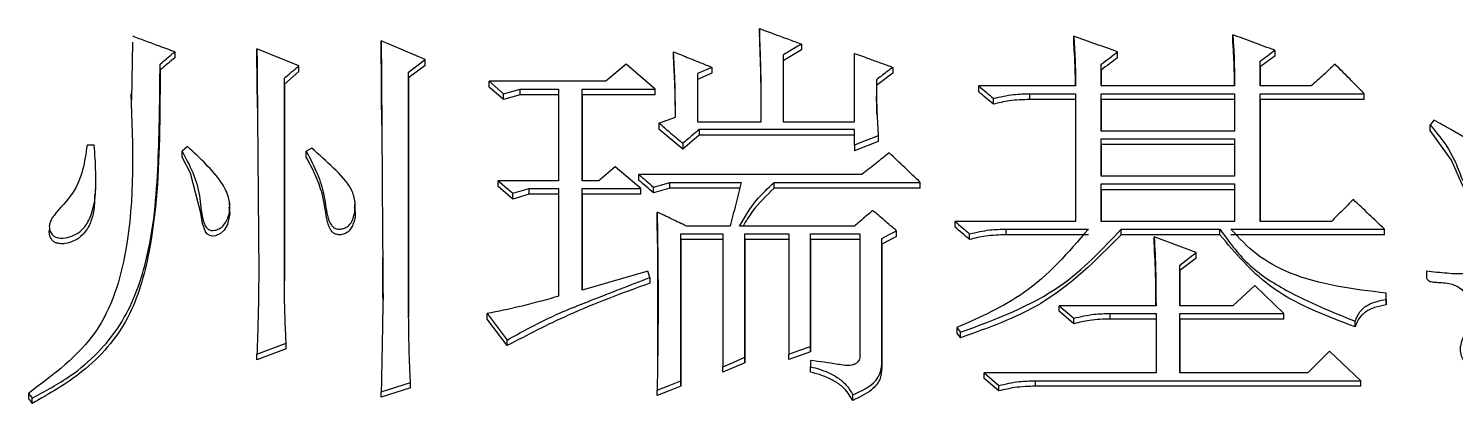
# Model space of a CAD drawing. Header units: millimetres. Extents: x 2687 to 4367, y 1046 to 2234.
# Drawn here: x 3058.03 to 3066.47, y 1996.47 to 1998.69 of the extents above; entities that cross this region are included whole.
import ezdxf

# ---------------------------------------------------------------- set-up
doc = ezdxf.new("R2010")
doc.units = ezdxf.units.MM

msp = doc.modelspace()

# ---------------------------------------------------------------- linework, layer by layer
at = {"color": 7, "linetype": 'Continuous', "lineweight": 25}
for p, q in [((3062.3533, 1998.6866), (3062.3533, 1998.6517)), ((3064.2139, 1998.6059), (3064.2139, 1998.6407)), ((3065.155, 1998.615), (3065.155, 1998.6499)), ((3058.6387, 1998.2651), (3058.6429, 1998.6058)), ((3058.8917, 1998.5489), (3058.8917, 1998.5142)), ((3059.6273, 1998.4663), (3059.3785, 1998.5673)), ((3059.3785, 1998.5325), (3059.3785, 1998.5673)), ((3060.3737, 1998.503), (3060.1141, 1998.6132)), ((3060.1141, 1998.5783), (3060.1141, 1998.6132)), ((3061.8449, 1998.5142), (3061.8449, 1998.5489)), ((3062.6021, 1998.56), (3062.4939, 1998.4958)), ((3062.6021, 1998.5948), (3062.6021, 1998.56)), ((3062.9158, 1998.1354), (3062.9158, 1998.5398)), ((3064.4735, 1998.5142), (3064.4735, 1998.549)), ((3065.4038, 1998.5581), (3065.4038, 1998.5234)), ((3058.8051, 1998.4407), (3058.8051, 1998.4754)), ((3059.3813, 1998.2173), (3059.3785, 1998.5325)), ((3059.6273, 1998.4316), (3059.6273, 1998.4663)), ((3060.2764, 1998.4295), (3060.3737, 1998.503)), ((3060.3737, 1998.4683), (3060.2764, 1998.3949)), ((3060.3737, 1998.4683), (3060.3737, 1998.503)), ((3061.5636, 1998.4755), (3061.4446, 1998.3744)), ((3061.7367, 1998.3285), (3061.5636, 1998.4755)), ((3062.072, 1998.4571), (3061.9855, 1998.4204)), ((3062.072, 1998.4571), (3062.072, 1998.4225)), ((3062.4939, 1998.5306), (3062.4939, 1998.1354)), ((3062.4939, 1998.5306), (3062.4939, 1998.4958)), ((3062.4939, 1998.4958), (3062.4939, 1998.1354)), ((3063.143, 1998.4571), (3063.143, 1998.4225)), ((3064.3761, 1998.3469), (3064.3761, 1998.4755)), ((3064.3761, 1998.4408), (3064.3761, 1998.4755)), ((3065.3172, 1998.3469), (3065.3172, 1998.4939)), ((3065.3172, 1998.4592), (3065.3172, 1998.4939)), ((3065.3172, 1998.4592), (3065.3172, 1998.3469)), ((3059.6273, 1998.4316), (3059.5408, 1998.3582)), ((3059.5408, 1997.1947), (3059.5408, 1998.3928)), ((3059.5408, 1998.3582), (3059.5408, 1998.3928)), ((3060.2764, 1996.982), (3060.2764, 1998.4295)), ((3060.2764, 1998.3949), (3060.2764, 1998.4295)), ((3060.2764, 1998.3949), (3060.2764, 1996.9819)), ((3060.7523, 1998.3744), (3060.8389, 1998.3009)), ((3061.4446, 1998.3744), (3060.7523, 1998.3744)), ((3060.7523, 1998.3399), (3060.7523, 1998.3744)), ((3062.072, 1998.4225), (3061.9855, 1998.3858)), ((3061.9855, 1998.4204), (3061.9855, 1998.1354)), ((3061.9855, 1998.4204), (3061.9855, 1998.3858)), ((3061.9855, 1998.3858), (3061.9855, 1998.1354)), ((3063.143, 1998.4225), (3063.0456, 1998.3491)), ((3064.3761, 1998.4408), (3064.3761, 1998.3469)), ((3059.5408, 1998.3582), (3059.5408, 1997.1946)), ((3060.8389, 1998.2665), (3060.7523, 1998.3399)), ((3060.8389, 1998.3009), (3060.9362, 1998.3285)), ((3060.8389, 1998.2665), (3060.8389, 1998.3009)), ((3060.9362, 1998.294), (3060.8389, 1998.2665)), ((3060.9362, 1998.3285), (3061.1634, 1998.3285)), ((3060.9362, 1998.294), (3060.9362, 1998.3285)), ((3061.1634, 1998.294), (3060.9362, 1998.294)), ((3061.1634, 1998.3285), (3061.1634, 1997.7854)), ((3061.304, 1998.3285), (3061.7367, 1998.3285)), ((3061.304, 1997.7854), (3061.304, 1998.3285)), ((3061.304, 1998.294), (3061.304, 1998.3285)), ((3061.304, 1998.294), (3061.304, 1997.7854)), ((3061.7367, 1998.294), (3061.304, 1998.294)), ((3064.2247, 1998.3469), (3063.6514, 1998.3469)), ((3063.6514, 1998.3124), (3063.6514, 1998.3469)), ((3063.9542, 1998.3009), (3064.2247, 1998.3009)), ((3063.9542, 1998.2665), (3063.9542, 1998.3009)), ((3064.2247, 1998.3009), (3064.2247, 1997.5457)), ((3065.1658, 1998.3469), (3064.3761, 1998.3469)), ((3064.3761, 1998.3009), (3065.1658, 1998.3009)), ((3064.3761, 1998.0802), (3064.3761, 1998.3009)), ((3064.3761, 1998.2665), (3064.3761, 1998.3009)), ((3065.1658, 1998.3009), (3065.1658, 1998.0802)), ((3065.6201, 1998.3469), (3065.3172, 1998.3469)), ((3065.3172, 1998.3009), (3065.9338, 1998.3009)), ((3065.3172, 1997.5457), (3065.3172, 1998.3009)), ((3065.3172, 1998.2665), (3065.3172, 1998.3009)), ((3065.9338, 1998.2665), (3065.9338, 1998.3009)), ((3063.7379, 1998.2389), (3063.7379, 1998.2733)), ((3064.2247, 1998.2665), (3063.9542, 1998.2665)), ((3064.3761, 1998.2665), (3064.3761, 1998.0802)), ((3065.1658, 1998.2665), (3064.3761, 1998.2665)), ((3065.3172, 1998.2665), (3065.3172, 1997.5457)), ((3065.9338, 1998.2665), (3065.3172, 1998.2665)), ((3061.7583, 1998.1262), (3061.8557, 1998.163)), ((3061.7583, 1998.1262), (3061.7583, 1998.092)), ((3061.9855, 1998.1354), (3062.3641, 1998.1354)), ((3062.4939, 1998.1354), (3062.9158, 1998.1354)), ((3066.3233, 1998.0829), (3066.3233, 1998.1171)), ((3061.899, 1997.9725), (3061.7583, 1998.092)), ((3061.9963, 1998.0552), (3061.899, 1997.9725)), ((3062.9158, 1998.0894), (3061.9963, 1998.0894)), ((3061.9963, 1998.0894), (3061.9963, 1998.0552)), ((3062.9158, 1998.0552), (3061.9963, 1998.0552)), ((3062.9158, 1997.9973), (3062.9158, 1998.0894)), ((3063.0564, 1998.0526), (3063.0564, 1998.0184)), ((3065.1658, 1998.0802), (3064.3761, 1998.0802)), ((3064.3761, 1998.0342), (3065.1658, 1998.0342)), ((3064.3761, 1997.8131), (3064.3761, 1998.0342)), ((3064.3761, 1998.0001), (3064.3761, 1998.0342)), ((3065.1658, 1998.0342), (3065.1658, 1997.8131)), ((3058.4158, 1997.9973), (3058.3725, 1997.9973)), ((3058.9675, 1997.9881), (3058.935, 1997.9605)), ((3059.7031, 1997.9789), (3059.6706, 1997.9605)), ((3059.6706, 1997.9265), (3059.6706, 1997.9605)), ((3061.899, 1998.0065), (3061.899, 1997.9725)), ((3063.0564, 1998.0184), (3062.9158, 1997.9633)), ((3062.9158, 1997.9973), (3062.9158, 1997.9633)), ((3064.3761, 1998.0001), (3064.3761, 1997.8131)), ((3065.1658, 1998.0001), (3064.3761, 1998.0001)), ((3061.4987, 1997.8684), (3061.4014, 1997.7854)), ((3061.6502, 1997.7394), (3061.4987, 1997.8684)), ((3060.8064, 1997.7854), (3060.893, 1997.7117)), ((3061.1634, 1997.7854), (3060.8064, 1997.7854)), ((3061.4014, 1997.7854), (3061.304, 1997.7854)), ((3062.9591, 1997.8223), (3061.6394, 1997.8223)), ((3061.6394, 1997.7885), (3061.6394, 1997.8223)), ((3065.1658, 1997.8131), (3064.3761, 1997.8131)), ((3058.4228, 1997.7046), (3058.4228, 1997.7387)), ((3060.893, 1997.678), (3060.8064, 1997.7517)), ((3060.893, 1997.7117), (3060.9903, 1997.7394)), ((3060.893, 1997.678), (3060.893, 1997.7117)), ((3060.9903, 1997.7057), (3060.893, 1997.678)), ((3060.9903, 1997.7394), (3061.1634, 1997.7394)), ((3060.9903, 1997.7057), (3060.9903, 1997.7394)), ((3061.1634, 1997.7057), (3060.9903, 1997.7057)), ((3061.1634, 1997.7394), (3061.1634, 1997.1023)), ((3061.304, 1997.7394), (3061.6502, 1997.7394)), ((3061.304, 1997.1393), (3061.304, 1997.7394)), ((3061.304, 1997.7057), (3061.304, 1997.7394)), ((3061.304, 1997.7057), (3061.304, 1997.1393)), ((3061.6502, 1997.7057), (3061.304, 1997.7057)), ((3061.7259, 1997.7149), (3061.7259, 1997.7486)), ((3061.8232, 1997.7425), (3061.7259, 1997.7149)), ((3061.8232, 1997.7762), (3062.2451, 1997.7762)), ((3062.2366, 1997.7425), (3061.8232, 1997.7425)), ((3062.4399, 1997.7762), (3063.3052, 1997.7762)), ((3062.4399, 1997.7425), (3062.4399, 1997.7762)), ((3063.3052, 1997.7425), (3062.4399, 1997.7425)), ((3063.3052, 1997.7425), (3063.3052, 1997.7762)), ((3064.3761, 1997.767), (3065.1658, 1997.767)), ((3064.3761, 1997.5457), (3064.3761, 1997.767)), ((3064.3761, 1997.7333), (3064.3761, 1997.767)), ((3064.3761, 1997.7333), (3064.3761, 1997.5457)), ((3065.1658, 1997.7333), (3064.3761, 1997.7333)), ((3065.1658, 1997.767), (3065.1658, 1997.5457)), ((3059.2155, 1997.6394), (3059.2155, 1997.6648)), ((3059.9587, 1997.6607), (3059.9587, 1997.6656)), ((3059.9587, 1997.6316), (3059.9587, 1997.6481)), ((3058.1937, 1997.6018), (3058.1937, 1997.6009)), ((3061.7475, 1997.5675), (3061.7475, 1997.601)), ((3061.7494, 1997.4151), (3061.7475, 1997.5675)), ((3064.2247, 1997.5457), (3063.5108, 1997.5457)), ((3063.5108, 1997.5123), (3063.5108, 1997.5457)), ((3065.1658, 1997.5457), (3064.3761, 1997.5457)), ((3065.7391, 1997.5457), (3065.3172, 1997.5457)), ((3061.8882, 1997.4719), (3062.137, 1997.4719)), ((3061.8882, 1996.6024), (3061.8882, 1997.4719)), ((3061.8882, 1997.4385), (3061.8882, 1997.4719)), ((3062.1802, 1997.518), (3061.9206, 1997.518)), ((3062.137, 1997.4719), (3062.137, 1996.6858)), ((3062.9158, 1997.518), (3062.2343, 1997.518)), ((3062.2668, 1997.4719), (3062.5264, 1997.4719)), ((3062.2668, 1996.7414), (3062.2668, 1997.4719)), ((3062.2668, 1997.4385), (3062.2668, 1997.4719)), ((3062.5264, 1997.4719), (3062.5264, 1996.7599)), ((3062.6562, 1997.4719), (3062.9483, 1997.4719)), ((3062.6562, 1996.8062), (3062.6562, 1997.4719)), ((3062.6562, 1997.4385), (3062.6562, 1997.4719)), ((3062.9483, 1997.4719), (3062.9483, 1996.7414)), ((3063.1646, 1997.4569), (3063.0781, 1997.4109)), ((3063.0781, 1996.7136), (3063.0781, 1997.4442)), ((3063.0781, 1997.4109), (3063.0781, 1997.4442)), ((3063.1646, 1997.4569), (3063.1646, 1997.4903)), ((3063.5973, 1997.4385), (3063.5973, 1997.4719)), ((3063.8136, 1997.4996), (3064.3004, 1997.4996)), ((3063.8136, 1997.4662), (3063.8136, 1997.4996)), ((3064.3004, 1997.4662), (3063.8136, 1997.4662)), ((3064.4951, 1997.4996), (3065.0793, 1997.4996)), ((3064.4951, 1997.4662), (3064.4951, 1997.4996)), ((3065.0793, 1997.4662), (3064.4951, 1997.4662)), ((3064.9386, 1997.3611), (3064.6898, 1997.4534)), ((3064.6898, 1997.4201), (3064.6898, 1997.4534)), ((3065.0793, 1997.4662), (3065.0793, 1997.4996)), ((3065.1442, 1997.4996), (3066.0528, 1997.4996)), ((3066.0528, 1997.4662), (3065.1442, 1997.4662)), ((3066.0528, 1997.4662), (3066.0528, 1997.4996)), ((3061.7499, 1997.4189), (3061.7499, 1996.6972)), ((3061.8882, 1997.4385), (3061.8882, 1996.5702)), ((3062.137, 1997.4385), (3061.8882, 1997.4385)), ((3062.2668, 1997.4385), (3062.2668, 1996.709)), ((3062.5264, 1997.4385), (3062.2668, 1997.4385)), ((3062.6562, 1997.4385), (3062.6562, 1996.7737)), ((3062.9483, 1997.4385), (3062.6562, 1997.4385)), ((3063.0781, 1997.4109), (3063.0781, 1996.6812)), ((3064.8413, 1997.2872), (3064.9386, 1997.3611)), ((3064.9386, 1997.3279), (3064.9386, 1997.3611)), ((3064.9386, 1997.3279), (3064.8413, 1997.2541)), ((3064.8413, 1997.0468), (3064.8413, 1997.2872)), ((3064.8413, 1997.2541), (3064.8413, 1997.2872)), ((3061.6934, 1997.2502), (3061.304, 1997.1393)), ((3061.7043, 1997.2133), (3061.6934, 1997.2502)), ((3061.7043, 1997.2133), (3061.7043, 1997.1802)), ((3064.8413, 1997.2541), (3064.8413, 1997.0468)), ((3065.2848, 1997.1671), (3065.155, 1997.0468)), ((3065.4579, 1997.0006), (3065.2848, 1997.1671)), ((3066.0636, 1997.0838), (3066.0636, 1997.1209)), ((3066.0636, 1997.088), (3066.0636, 1997.1209)), ((3064.1273, 1997.0468), (3064.2139, 1996.9728)), ((3064.7007, 1997.0468), (3064.1273, 1997.0468)), ((3064.1273, 1997.014), (3064.1273, 1997.0468)), ((3065.155, 1997.0468), (3064.8413, 1997.0468)), ((3066.0636, 1997.0838), (3066.0636, 1997.051)), ((3060.7415, 1997.0006), (3060.8601, 1996.8437)), ((3060.7415, 1996.9678), (3060.7415, 1997.0006)), ((3060.8601, 1996.8112), (3060.7415, 1996.9678)), ((3064.2139, 1996.9401), (3064.1273, 1997.014)), ((3064.2139, 1996.9401), (3064.2139, 1996.9728)), ((3064.4302, 1997.0006), (3064.7007, 1997.0006)), ((3064.4302, 1996.9678), (3064.4302, 1997.0006)), ((3064.7007, 1996.9678), (3064.4302, 1996.9678)), ((3064.7007, 1997.0006), (3064.7007, 1996.6487)), ((3064.8413, 1997.0006), (3065.4579, 1997.0006)), ((3064.8413, 1996.6487), (3064.8413, 1997.0006)), ((3064.8413, 1996.9678), (3064.8413, 1997.0006)), ((3065.4579, 1996.9679), (3064.8413, 1996.9678)), ((3064.8413, 1996.9678), (3064.8413, 1996.6487)), ((3065.4579, 1996.9679), (3065.4579, 1997.0006)), ((3065.8798, 1996.9217), (3065.8798, 1996.9543)), ((3063.5216, 1996.9173), (3063.5432, 1996.8896)), ((3063.5216, 1996.9173), (3063.5216, 1996.8847)), ((3063.5432, 1996.857), (3063.5432, 1996.8896)), ((3059.3786, 1996.7599), (3059.5516, 1996.8247)), ((3059.5516, 1996.7922), (3059.3786, 1996.7274)), ((3059.5516, 1996.7922), (3059.5516, 1996.8247)), ((3060.8601, 1996.8112), (3060.8601, 1996.8437)), ((3062.6562, 1996.7737), (3062.5264, 1996.7275)), ((3062.6562, 1996.7737), (3062.6562, 1996.8062)), ((3065.7283, 1996.7784), (3065.5985, 1996.6487)), ((3065.9122, 1996.6024), (3065.7283, 1996.7784)), ((3059.3786, 1996.7274), (3059.3786, 1996.7599)), ((3062.137, 1996.6535), (3062.137, 1996.6858)), ((3062.2668, 1996.709), (3062.2668, 1996.7414)), ((3062.5264, 1996.7275), (3062.5264, 1996.7599)), ((3062.6562, 1996.7228), (3062.6562, 1996.6858)), ((3062.6562, 1996.6535), (3062.6562, 1996.6858)), ((3063.0781, 1996.6812), (3063.0781, 1996.7136)), ((3061.8882, 1996.5702), (3061.8882, 1996.6024)), ((3063.6838, 1996.6487), (3063.7704, 1996.5746)), ((3064.7007, 1996.6487), (3063.6838, 1996.6487)), ((3063.6838, 1996.6164), (3063.6838, 1996.6487)), ((3063.7704, 1996.5424), (3063.6838, 1996.6164)), ((3063.9867, 1996.6024), (3065.9122, 1996.6024)), ((3063.9867, 1996.5702), (3063.9867, 1996.6024)), ((3065.5985, 1996.6487), (3064.8413, 1996.6487)), ((3065.9122, 1996.5702), (3065.9122, 1996.6024)), ((3058.0264, 1996.5282), (3058.0264, 1996.496)), ((3060.1141, 1996.5375), (3060.2872, 1996.5931)), ((3060.2872, 1996.5609), (3060.1141, 1996.5053)), ((3060.1141, 1996.5053), (3060.1141, 1996.5375)), ((3060.2872, 1996.5609), (3060.2872, 1996.5931)), ((3061.7475, 1996.5146), (3061.7475, 1996.5468)), ((3062.905, 1996.4868), (3062.905, 1996.519)), ((3063.7704, 1996.5424), (3063.7704, 1996.5746)), ((3065.9122, 1996.5702), (3063.9867, 1996.5702)), ((3058.0479, 1996.4684), (3058.0479, 1996.5005))]:
    msp.add_line(p, q, dxfattribs=at)
at = {"color": 7, "linetype": 'Continuous', "lineweight": 25, "flags": 128}
for points in [[(3061.7367, 1998.294), (3061.7367, 1998.3112), (3061.7367, 1998.3285)], [(3066.3449, 1998.1446), (3066.3394, 1998.1376), (3066.3314, 1998.1273), (3066.3233, 1998.1171)], [(3063.0564, 1998.0526), (3063.0103, 1998.0344), (3062.963, 1998.0159), (3062.9158, 1997.9973)], [(3066.665, 1997.85), (3066.6655, 1997.8078), (3066.6499, 1997.7651), (3066.6283, 1997.7361), (3066.6098, 1997.7227), (3066.5873, 1997.7162), (3066.5666, 1997.717), (3066.5448, 1997.7246), (3066.5276, 1997.7388), (3066.5109, 1997.7669), (3066.4506, 1997.9078), (3066.3233, 1998.0829), (3066.3233, 1998.0829)], [(3058.935, 1997.9265), (3058.935, 1997.9414), (3058.935, 1997.9509), (3058.935, 1997.9605)], [(3059.2128, 1997.6306), (3059.2184, 1997.5929), (3059.2032, 1997.5267), (3059.1849, 1997.494), (3059.1627, 1997.4731), (3059.1341, 1997.4607), (3059.1136, 1997.4587), (3059.0988, 1997.4616), (3059.0859, 1997.4694), (3059.0741, 1997.4841), (3059.0563, 1997.5338), (3059.0462, 1997.5938), (3058.985, 1997.8312), (3058.935, 1997.9265), (3058.935, 1997.9265)], [(3060.8064, 1997.7517), (3060.8064, 1997.7601), (3060.8064, 1997.7686), (3060.8064, 1997.777), (3060.8064, 1997.7854)], [(3061.6502, 1997.7057), (3061.6502, 1997.7142), (3061.6502, 1997.7268), (3061.6502, 1997.7394)], [(3061.7259, 1997.7486), (3061.7746, 1997.7624), (3061.8232, 1997.7762)], [(3061.8232, 1997.7425), (3061.8232, 1997.7509), (3061.8232, 1997.7594), (3061.8232, 1997.7762)], [(3063.0781, 1997.4442), (3063.1213, 1997.4673), (3063.1646, 1997.4903)], [(3063.5216, 1996.8847), (3063.5324, 1996.8708), (3063.5432, 1996.857)], [(3062.5264, 1996.7599), (3062.5913, 1996.783), (3062.6562, 1996.8062)], [(3062.137, 1996.6858), (3062.2019, 1996.7136), (3062.2668, 1996.7414)], [(3062.2668, 1996.709), (3062.2019, 1996.6812), (3062.137, 1996.6535)], [(3061.7475, 1996.5468), (3061.8179, 1996.5746), (3061.8882, 1996.6024)], [(3058.0264, 1996.5282), (3058.0372, 1996.5143), (3058.0479, 1996.5005)], [(3061.8882, 1996.5702), (3061.8179, 1996.5424), (3061.7475, 1996.5146)], [(3058.0264, 1996.496), (3058.0318, 1996.4891), (3058.0372, 1996.4821), (3058.0479, 1996.4684)]]:
    msp.add_lwpolyline(points, dxfattribs=at)
at = {"color": 7, "linetype": 'Continuous', "lineweight": 25}
for points, knots in [([(3058.8917, 1998.5489), (3058.8604, 1998.5605), (3058.8033, 1998.5816), (3058.7204, 1998.6122), (3058.6687, 1998.6312), (3058.6429, 1998.6407)], [0, 0, 0, 0, 0.377734, 0.688867, 1, 1, 1, 1]), ([(3062.3641, 1998.1354), (3062.3641, 1998.1386), (3062.3641, 1998.1452), (3062.3641, 1998.155), (3062.3641, 1998.1648), (3062.3641, 1998.1746), (3062.3641, 1998.1844), (3062.3641, 1998.1942), (3062.3641, 1998.2024), (3062.364, 1998.2106), (3062.364, 1998.2188), (3062.364, 1998.2286), (3062.364, 1998.2368), (3062.364, 1998.2449), (3062.3639, 1998.2531), (3062.3639, 1998.2629), (3062.3638, 1998.2711), (3062.3638, 1998.2793), (3062.3638, 1998.2874), (3062.3637, 1998.2972), (3062.3636, 1998.3054), (3062.3636, 1998.3136), (3062.3635, 1998.3218), (3062.3634, 1998.3316), (3062.3633, 1998.3397), (3062.3632, 1998.3479), (3062.3631, 1998.3561), (3062.363, 1998.3659), (3062.3629, 1998.3741), (3062.3628, 1998.3822), (3062.3626, 1998.3904), (3062.3625, 1998.4002), (3062.3623, 1998.41), (3062.3621, 1998.4182), (3062.362, 1998.4263), (3062.3618, 1998.4345), (3062.3616, 1998.4427), (3062.3614, 1998.4508), (3062.3612, 1998.459), (3062.3609, 1998.4688), (3062.3607, 1998.4786), (3062.3604, 1998.4867), (3062.3602, 1998.4949), (3062.36, 1998.5031), (3062.3597, 1998.5128), (3062.3594, 1998.521), (3062.3591, 1998.5292), (3062.3589, 1998.5373), (3062.3585, 1998.5471), (3062.3583, 1998.5553), (3062.358, 1998.5634), (3062.3577, 1998.5716), (3062.3573, 1998.5814), (3062.357, 1998.5895), (3062.3567, 1998.5977), (3062.3564, 1998.6058), (3062.356, 1998.6156), (3062.3557, 1998.6238), (3062.3554, 1998.6319), (3062.3551, 1998.6401), (3062.3547, 1998.6499), (3062.3544, 1998.658), (3062.3541, 1998.6662), (3062.3537, 1998.6752), (3062.3534, 1998.6825), (3062.3533, 1998.6866)], [0, 0, 0, 0, 0.017776, 0.035552, 0.053328, 0.071104, 0.08888, 0.106656, 0.124432, 0.13332, 0.151096, 0.168872, 0.186648, 0.195536, 0.213312, 0.231088, 0.248863, 0.257751, 0.275527, 0.293303, 0.311079, 0.319967, 0.337743, 0.355519, 0.373295, 0.382183, 0.399959, 0.417735, 0.435511, 0.444399, 0.462175, 0.479951, 0.497727, 0.515503, 0.524391, 0.542167, 0.559943, 0.568831, 0.586607, 0.604383, 0.622159, 0.639935, 0.648823, 0.666599, 0.684375, 0.702151, 0.711039, 0.728814, 0.74659, 0.764366, 0.773254, 0.79103, 0.808806, 0.826582, 0.83547, 0.853246, 0.871022, 0.888798, 0.897686, 0.915462, 0.933238, 0.951014, 0.959902, 0.977678, 1, 1, 1, 1]), ([(3062.3533, 1998.6866), (3062.3846, 1998.6751), (3062.4417, 1998.654), (3062.5247, 1998.6234), (3062.5763, 1998.6044), (3062.6021, 1998.5948)], [0, 0, 0, 0, 0.377751, 0.688875, 1, 1, 1, 1]), ([(3062.364, 1998.1354), (3062.364, 1998.1763), (3062.3639, 1998.2696), (3062.3616, 1998.4417), (3062.3564, 1998.5728), (3062.3533, 1998.6517)], [0, 0, 0, 0, 0.237453, 0.541098, 1, 1, 1, 1]), ([(3064.2139, 1998.6407), (3064.2159, 1998.6092), (3064.2201, 1998.5445), (3064.2235, 1998.4465), (3064.2243, 1998.3801), (3064.2247, 1998.3469)], [0, 0, 0, 0, 0.32278, 0.661317, 1, 1, 1, 1]), ([(3064.4735, 1998.549), (3064.4302, 1998.5643), (3064.3437, 1998.5949), (3064.2571, 1998.6254), (3064.2139, 1998.6407)], [0, 0, 0, 0, 0.499999, 1, 1, 1, 1]), ([(3065.155, 1998.6499), (3065.1573, 1998.6176), (3065.162, 1998.551), (3065.1648, 1998.4499), (3065.1655, 1998.3812), (3065.1658, 1998.3469)], [0, 0, 0, 0, 0.3207986, 0.6603196, 1, 1, 1, 1]), ([(3065.4038, 1998.5581), (3065.3623, 1998.5734), (3065.2794, 1998.604), (3065.1964, 1998.6346), (3065.155, 1998.6499)], [0, 0, 0, 0, 0.499999, 1, 1, 1, 1]), ([(3058.8052, 1998.4754), (3058.8177, 1998.486), (3058.8383, 1998.5036), (3058.8672, 1998.5281), (3058.8836, 1998.542), (3058.8917, 1998.5489)], [0, 0, 0, 0, 0.4325048, 0.7162517, 1, 1, 1, 1]), ([(3059.3785, 1998.5673), (3059.3787, 1998.5437), (3059.3791, 1998.4965), (3059.3797, 1998.4256), (3059.3803, 1998.3547), (3059.3811, 1998.2602), (3059.382, 1998.1419), (3059.3831, 1997.9999), (3059.3843, 1997.8578), (3059.3855, 1997.7156), (3059.3865, 1997.5971), (3059.3875, 1997.4885), (3059.3882, 1997.4088), (3059.3889, 1997.334), (3059.3892, 1997.2966), (3059.3894, 1997.2779)], [0, 0, 0, 0, 0.055103, 0.110206, 0.165309, 0.220412, 0.330617, 0.440823, 0.551029, 0.661235, 0.771441, 0.826543, 0.913271, 0.956635, 1, 1, 1, 1]), ([(3060.1141, 1998.6132), (3060.1145, 1998.5639), (3060.1152, 1998.4654), (3060.1162, 1998.3175), (3060.1172, 1998.1694), (3060.1182, 1998.0213), (3060.1195, 1997.8236), (3060.1208, 1997.6257), (3060.1224, 1997.4276), (3060.1234, 1997.3037), (3060.124, 1997.2169), (3060.1245, 1997.1549), (3060.1248, 1997.1178), (3060.1249, 1997.0931)], [0, 0, 0, 0, 0.097575, 0.19515, 0.292725, 0.390299, 0.487874, 0.683024, 0.780599, 0.878174, 0.926961, 0.951355, 1, 1, 1, 1]), ([(3060.1175, 1998.1144), (3060.1171, 1998.1678), (3060.1163, 1998.2719), (3060.1152, 1998.4265), (3060.1145, 1998.5277), (3060.1141, 1998.5783)], [0, 0, 0, 0, 0.344582, 0.67229, 1, 1, 1, 1]), ([(3061.8557, 1998.163), (3061.8556, 1998.2), (3061.8554, 1998.2741), (3061.8525, 1998.4028), (3061.8477, 1998.4944), (3061.8449, 1998.5489)], [0, 0, 0, 0, 0.2875751, 0.5751666, 1, 1, 1, 1]), ([(3061.8449, 1998.5489), (3061.8758, 1998.5364), (3061.9291, 1998.5149), (3062.0048, 1998.4843), (3062.0496, 1998.4662), (3062.072, 1998.4571)], [0, 0, 0, 0, 0.408301, 0.70415, 1, 1, 1, 1]), ([(3062.6021, 1998.5948), (3062.588, 1998.5865), (3062.5629, 1998.5716), (3062.5269, 1998.5502), (3062.5049, 1998.5371), (3062.4939, 1998.5306)], [0, 0, 0, 0, 0.390452, 0.695225, 1, 1, 1, 1]), ([(3062.9158, 1998.5398), (3062.9472, 1998.5283), (3063.0007, 1998.5089), (3063.0765, 1998.4813), (3063.1208, 1998.4652), (3063.143, 1998.4571)], [0, 0, 0, 0, 0.4145168, 0.7072578, 1, 1, 1, 1]), ([(3064.2241, 1998.3469), (3064.2239, 1998.367), (3064.2232, 1998.4203), (3064.2203, 1998.5067), (3064.216, 1998.5728), (3064.2139, 1998.6059)], [0, 0, 0, 0, 0.233176, 0.61648, 1, 1, 1, 1]), ([(3064.3761, 1998.4755), (3064.3924, 1998.4877), (3064.4248, 1998.5122), (3064.4573, 1998.5367), (3064.4735, 1998.549)], [0, 0, 0, 0, 0.500001, 1, 1, 1, 1]), ([(3065.1654, 1998.3469), (3065.1652, 1998.3678), (3065.1646, 1998.423), (3065.1622, 1998.5125), (3065.1574, 1998.5809), (3065.155, 1998.615)], [0, 0, 0, 0, 0.234022, 0.616855, 1, 1, 1, 1]), ([(3065.3172, 1998.4939), (3065.3317, 1998.5046), (3065.3605, 1998.526), (3065.3893, 1998.5474), (3065.4038, 1998.5581)], [0, 0, 0, 0, 0.5000012, 1, 1, 1, 1]), ([(3058.0479, 1996.5006), (3058.1256, 1996.5418), (3058.3276, 1996.6492), (3058.5915, 1996.9174), (3058.7573, 1997.3636), (3058.8004, 1997.8906), (3058.8036, 1998.2796), (3058.8051, 1998.4754)], [0, 0, 0, 0, 0.112639, 0.292888, 0.474955, 0.735645, 1, 1, 1, 1]), ([(3058.8917, 1998.5142), (3058.8793, 1998.5036), (3058.8586, 1998.4861), (3058.8297, 1998.4616), (3058.8134, 1998.4477), (3058.8052, 1998.4408)], [0, 0, 0, 0, 0.432757, 0.716378, 1, 1, 1, 1]), ([(3059.5408, 1998.3928), (3059.5531, 1998.4033), (3059.5737, 1998.4208), (3059.6026, 1998.4453), (3059.6191, 1998.4593), (3059.6273, 1998.4663)], [0, 0, 0, 0, 0.428366, 0.714182, 1, 1, 1, 1]), ([(3061.8555, 1998.1629), (3061.8554, 1998.1885), (3061.8553, 1998.2512), (3061.8525, 1998.3684), (3061.8477, 1998.4598), (3061.8449, 1998.5142)], [0, 0, 0, 0, 0.218758, 0.534706, 1, 1, 1, 1]), ([(3063.143, 1998.4571), (3063.13, 1998.4473), (3063.1072, 1998.4302), (3063.0748, 1998.4057), (3063.0553, 1998.391), (3063.0456, 1998.3836)], [0, 0, 0, 0, 0.400149, 0.700074, 1, 1, 1, 1]), ([(3064.4735, 1998.5142), (3064.4573, 1998.502), (3064.4248, 1998.4775), (3064.3924, 1998.4531), (3064.3761, 1998.4408)], [0, 0, 0, 0, 0.499998, 1, 1, 1, 1]), ([(3065.4038, 1998.5234), (3065.3893, 1998.5127), (3065.3605, 1998.4913), (3065.3317, 1998.4699), (3065.3172, 1998.4592)], [0, 0, 0, 0, 0.499999, 1, 1, 1, 1]), ([(3065.7607, 1998.4755), (3065.7373, 1998.4541), (3065.6904, 1998.4112), (3065.6436, 1998.3683), (3065.6201, 1998.3469)], [0, 0, 0, 0, 0.5, 1, 1, 1, 1]), ([(3065.9338, 1998.3009), (3065.905, 1998.33), (3065.8473, 1998.3882), (3065.7896, 1998.4464), (3065.7607, 1998.4755)], [0, 0, 0, 0, 0.5, 1, 1, 1, 1]), ([(3058.8051, 1998.4408), (3058.8048, 1998.3209), (3058.8038, 1997.9608), (3058.7769, 1997.4654), (3058.6398, 1996.9623), (3058.3758, 1996.6543), (3058.1499, 1996.5263), (3058.0479, 1996.4685)], [0, 0, 0, 0, 0.162061, 0.486697, 0.667178, 0.849695, 1, 1, 1, 1]), ([(3063.0456, 1998.3836), (3063.0456, 1998.3423), (3063.0457, 1998.2983), (3063.0467, 1998.2518), (3063.0469, 1998.2415), (3063.0472, 1998.2311), (3063.0475, 1998.2208), (3063.0478, 1998.213), (3063.0482, 1998.2027), (3063.0486, 1998.1924), (3063.0492, 1998.1794), (3063.0497, 1998.1691), (3063.0502, 1998.1588), (3063.0507, 1998.1484), (3063.0513, 1998.1381), (3063.0519, 1998.1278), (3063.0525, 1998.1174), (3063.053, 1998.1084), (3063.0535, 1998.1006), (3063.0538, 1998.0955), (3063.0542, 1998.089), (3063.0546, 1998.0813), (3063.055, 1998.0748), (3063.0554, 1998.0696), (3063.0557, 1998.0648), (3063.056, 1998.0592), (3063.0563, 1998.0548), (3063.0564, 1998.0526)], [0, 0, 0, 0, 0.3746898, 0.3981076, 0.4215253, 0.4683608, 0.4917786, 0.5151963, 0.538614, 0.5854496, 0.6088673, 0.6557028, 0.6791205, 0.7025382, 0.7493737, 0.7727914, 0.7962091, 0.8430445, 0.8547534, 0.8664622, 0.88988, 0.9132977, 0.9367154, 0.9484242, 0.9601331, 0.9800665, 1, 1, 1, 1]), ([(3058.6315, 1998.2995), (3058.6441, 1997.9902), (3058.6636, 1997.5138), (3058.4667, 1996.8564), (3058.1748, 1996.6388), (3058.0264, 1996.5282)], [0, 0, 0, 0, 0.476561, 0.733993, 1, 1, 1, 1]), ([(3063.0493, 1998.1776), (3063.0482, 1998.2076), (3063.0469, 1998.2421), (3063.0464, 1998.2802), (3063.0463, 1998.2851)], [0, 0, 0, 0, 0.872829, 1, 1, 1, 1]), ([(3063.6514, 1998.3469), (3063.6658, 1998.3346), (3063.6946, 1998.3101), (3063.7235, 1998.2856), (3063.7379, 1998.2733)], [0, 0, 0, 0, 0.5, 1, 1, 1, 1]), ([(3063.7379, 1998.2389), (3063.7235, 1998.2512), (3063.6946, 1998.2757), (3063.6658, 1998.3001), (3063.6514, 1998.3124)], [0, 0, 0, 0, 0.4999977, 1, 1, 1, 1]), ([(3063.7379, 1998.2733), (3063.7777, 1998.2825), (3063.8488, 1998.2988), (3063.922, 1998.3003), (3063.9542, 1998.3009)], [0, 0, 0, 0, 0.558835, 1, 1, 1, 1]), ([(3063.9542, 1998.2665), (3063.9132, 1998.2654), (3063.8399, 1998.2634), (3063.769, 1998.2464), (3063.7379, 1998.2389)], [0, 0, 0, 0, 0.5610854, 1, 1, 1, 1]), ([(3061.899, 1998.0065), (3061.8865, 1998.0171), (3061.8615, 1998.0384), (3061.8147, 1998.0783), (3061.7803, 1998.1075), (3061.7583, 1998.1262)], [0, 0, 0, 0, 0.266243, 0.532487, 1, 1, 1, 1]), ([(3066.3233, 1998.1171), (3066.3746, 1998.0545), (3066.4513, 1997.9608), (3066.4952, 1997.8379), (3066.518, 1997.7834), (3066.5361, 1997.7624), (3066.5564, 1997.7521), (3066.5791, 1997.7484), (3066.6016, 1997.7515), (3066.6243, 1997.7643), (3066.6476, 1997.791), (3066.667, 1997.8321), (3066.6687, 1997.8816), (3066.6541, 1997.9283), (3066.5866, 1998.0075), (3066.4757, 1998.0741), (3066.3785, 1998.1266), (3066.3449, 1998.1447)], [0, 0, 0, 0, 0.226353, 0.339206, 0.374163, 0.395072, 0.416138, 0.435558, 0.45699, 0.476776, 0.506219, 0.555776, 0.604139, 0.64694, 0.693735, 0.894302, 1, 1, 1, 1]), ([(3061.9963, 1998.0894), (3061.9838, 1998.0787), (3061.9614, 1998.0596), (3061.9289, 1998.032), (3061.909, 1998.015), (3061.899, 1998.0065)], [0, 0, 0, 0, 0.384576, 0.692287, 1, 1, 1, 1]), ([(3066.9398, 1998.0526), (3066.909, 1997.9662), (3066.8258, 1997.7331), (3066.7398, 1997.4712), (3066.6404, 1997.2934), (3066.5918, 1997.2532), (3066.5206, 1997.2314), (3066.4219, 1997.2377), (3066.3423, 1997.2459), (3066.3016, 1997.2501)], [0, 0, 0, 0, 0.239125, 0.645779, 0.717633, 0.759609, 0.801685, 0.898672, 1, 1, 1, 1]), ([(3066.3016, 1997.2133), (3066.3022, 1997.2106), (3066.3035, 1997.2053), (3066.3094, 1997.198), (3066.3223, 1997.1903), (3066.3437, 1997.1863), (3066.3895, 1997.1834), (3066.4448, 1997.181), (3066.5006, 1997.1535), (3066.5345, 1997.1181), (3066.5578, 1997.067), (3066.5657, 1996.9966), (3066.5451, 1996.9171), (3066.5118, 1996.8504), (3066.4982, 1996.7937), (3066.5054, 1996.7455), (3066.5335, 1996.7), (3066.5703, 1996.665), (3066.6105, 1996.646), (3066.6423, 1996.6428), (3066.6709, 1996.6507), (3066.6941, 1996.6666), (3066.7122, 1996.6894), (3066.7245, 1996.7199), (3066.7272, 1996.8025), (3066.6738, 1996.99), (3066.8107, 1997.4274), (3066.9128, 1997.7921), (3066.9831, 1998.0434)], [0, 0, 0, 0, 0.003564, 0.007141, 0.011667, 0.022281, 0.03379, 0.068951, 0.089643, 0.110396, 0.130498, 0.162022, 0.201668, 0.236438, 0.25911, 0.277, 0.29888, 0.327265, 0.340596, 0.354041, 0.36589, 0.376926, 0.38899, 0.402933, 0.419058, 0.496673, 0.653151, 1, 1, 1, 1]), ([(3058.3725, 1997.9973), (3058.3658, 1997.9481), (3058.3524, 1997.8495), (3058.2931, 1997.7009), (3058.2022, 1997.6179), (3058.1572, 1997.5528), (3058.1478, 1997.5219), (3058.1509, 1997.4931), (3058.1625, 1997.4702), (3058.1793, 1997.4556), (3058.2014, 1997.4472), (3058.2369, 1997.4453), (3058.2836, 1997.4554), (3058.3318, 1997.4829), (3058.3757, 1997.5311), (3058.4254, 1997.6483), (3058.4278, 1997.8116), (3058.4192, 1997.9437), (3058.4158, 1997.9973)], [0, 0, 0, 0, 0.115518, 0.231634, 0.360314, 0.38877, 0.411137, 0.433609, 0.45467, 0.468652, 0.482629, 0.505933, 0.545458, 0.585905, 0.62732, 0.690876, 0.874624, 1, 1, 1, 1]), ([(3058.935, 1997.9605), (3058.9576, 1997.9189), (3059.0031, 1997.8354), (3059.0442, 1997.6989), (3059.047, 1997.5941), (3059.0667, 1997.5304), (3059.0783, 1997.5084), (3059.0941, 1997.496), (3059.11, 1997.4914), (3059.131, 1997.4922), (3059.1552, 1997.5005), (3059.1807, 1997.5192), (3059.2057, 1997.5584), (3059.2226, 1997.6168), (3059.2125, 1997.6977), (3059.1636, 1997.7902), (3059.0755, 1997.8874), (3059.0049, 1997.9545), (3058.9675, 1997.988), (3058.9675, 1997.9881)], [0, 0, 0, 0, 0.122963, 0.247031, 0.370505, 0.395962, 0.421667, 0.433716, 0.445798, 0.461982, 0.485013, 0.50855, 0.540716, 0.603687, 0.664288, 0.751122, 0.871606, 0.999878, 1, 1, 1, 1]), ([(3059.6706, 1997.9605), (3059.6939, 1997.9156), (3059.7366, 1997.8333), (3059.7787, 1997.7048), (3059.7886, 1997.6017), (3059.8084, 1997.5337), (3059.8317, 1997.5089), (3059.8497, 1997.5008), (3059.8726, 1997.499), (3059.898, 1997.5043), (3059.921, 1997.518), (3059.9412, 1997.5439), (3059.9577, 1997.5906), (3059.965, 1997.6583), (3059.9323, 1997.762), (3059.8313, 1997.8644), (3059.7464, 1997.9402), (3059.7031, 1997.9789)], [0, 0, 0, 0, 0.1332879, 0.244453, 0.3554057, 0.4113373, 0.4265667, 0.441924, 0.4602398, 0.4832328, 0.5062844, 0.5267635, 0.567645, 0.6361532, 0.7048683, 0.8490662, 1, 1, 1, 1]), ([(3063.1213, 1997.9513), (3063.0943, 1997.9298), (3063.0402, 1997.8868), (3062.9861, 1997.8438), (3062.9591, 1997.8223)], [0, 0, 0, 0, 0.4999994, 1, 1, 1, 1]), ([(3063.3052, 1997.7762), (3063.2746, 1997.8054), (3063.2133, 1997.8638), (3063.152, 1997.9221), (3063.1213, 1997.9513)], [0, 0, 0, 0, 0.5, 1, 1, 1, 1]), ([(3059.9545, 1997.6313), (3059.9572, 1997.6175), (3059.9646, 1997.5799), (3059.9509, 1997.5324), (3059.931, 1997.4954), (3059.9116, 1997.4777), (3059.8879, 1997.468), (3059.8642, 1997.4655), (3059.8428, 1997.4695), (3059.8253, 1997.4805), (3059.8044, 1997.5106), (3059.7848, 1997.5897), (3059.7725, 1997.7004), (3059.7255, 1997.822), (3059.689, 1997.8915), (3059.6706, 1997.9265)], [0, 0, 0, 0, 0.057615, 0.157871, 0.196115, 0.228698, 0.261313, 0.295448, 0.320179, 0.345123, 0.375318, 0.466815, 0.677503, 0.837718, 1, 1, 1, 1]), ([(3061.6394, 1997.8223), (3061.6538, 1997.81), (3061.6826, 1997.7855), (3061.7115, 1997.7609), (3061.7259, 1997.7486)], [0, 0, 0, 0, 0.499999, 1, 1, 1, 1]), ([(3061.7259, 1997.7149), (3061.7115, 1997.7271), (3061.6826, 1997.7517), (3061.6538, 1997.7762), (3061.6394, 1997.7885)], [0, 0, 0, 0, 0.499998, 1, 1, 1, 1]), ([(3058.4172, 1997.7051), (3058.4169, 1997.6705), (3058.4163, 1997.6107), (3058.392, 1997.5281), (3058.3533, 1997.4681), (3058.3006, 1997.4288), (3058.2516, 1997.414), (3058.2128, 1997.4124), (3058.1878, 1997.418), (3058.1705, 1997.4288), (3058.1573, 1997.4453), (3058.1499, 1997.467), (3058.1479, 1997.4864), (3058.1515, 1997.4964), (3058.1522, 1997.4984)], [0, 0, 0, 0, 0.202662, 0.349797, 0.498391, 0.606497, 0.714846, 0.776821, 0.819663, 0.85472, 0.889689, 0.938332, 0.987596, 1, 1, 1, 1]), ([(3062.2451, 1997.7762), (3062.2343, 1997.7332), (3062.2127, 1997.6472), (3062.191, 1997.5611), (3062.1802, 1997.518)], [0, 0, 0, 0, 0.5, 1, 1, 1, 1]), ([(3062.2343, 1997.518), (3062.2658, 1997.5707), (3062.3224, 1997.6655), (3062.4038, 1997.7422), (3062.4399, 1997.7762)], [0, 0, 0, 0, 0.5562609, 1, 1, 1, 1]), ([(3062.4399, 1997.7425), (3062.3947, 1997.6987), (3062.324, 1997.6304), (3062.274, 1997.5477), (3062.256, 1997.518)], [0, 0, 0, 0, 0.640616, 1, 1, 1, 1]), ([(3063.024, 1997.6103), (3063.0059, 1997.5949), (3062.9699, 1997.5642), (3062.9338, 1997.5334), (3062.9158, 1997.518)], [0, 0, 0, 0, 0.500002, 1, 1, 1, 1]), ([(3063.1646, 1997.4903), (3063.1412, 1997.5103), (3063.0943, 1997.5503), (3063.0474, 1997.5903), (3063.024, 1997.6103)], [0, 0, 0, 0, 0.499999, 1, 1, 1, 1]), ([(3066.0528, 1997.4996), (3066.0222, 1997.5288), (3065.9609, 1997.5872), (3065.8996, 1997.6457), (3065.8689, 1997.6749)], [0, 0, 0, 0, 0.5, 1, 1, 1, 1]), ([(3061.7475, 1997.601), (3061.7486, 1997.5353), (3061.752, 1997.3271), (3061.7545, 1996.9758), (3061.7499, 1996.6898), (3061.7475, 1996.5468)], [0, 0, 0, 0, 0.18758, 0.593728, 1, 1, 1, 1]), ([(3061.9206, 1997.518), (3061.8918, 1997.5318), (3061.8341, 1997.5595), (3061.7764, 1997.5872), (3061.7475, 1997.601)], [0, 0, 0, 0, 0.5, 1, 1, 1, 1]), ([(3063.5108, 1997.5457), (3063.5252, 1997.5334), (3063.554, 1997.5088), (3063.5829, 1997.4842), (3063.5973, 1997.4719)], [0, 0, 0, 0, 0.5, 1, 1, 1, 1]), ([(3063.5973, 1997.4385), (3063.5829, 1997.4508), (3063.554, 1997.4754), (3063.5252, 1997.5), (3063.5108, 1997.5123)], [0, 0, 0, 0, 0.499998, 1, 1, 1, 1]), ([(3064.3004, 1997.4996), (3064.1818, 1997.3626), (3063.9666, 1997.114), (3063.6595, 1996.9783), (3063.5216, 1996.9173)], [0, 0, 0, 0, 0.551009, 1, 1, 1, 1]), ([(3063.5432, 1996.8896), (3063.7522, 1996.9665), (3064.1207, 1997.1022), (3064.382, 1997.3796), (3064.4951, 1997.4996)], [0, 0, 0, 0, 0.567388, 1, 1, 1, 1]), ([(3064.4951, 1997.4662), (3064.346, 1997.3168), (3064.0758, 1997.046), (3063.708, 1996.9155), (3063.5432, 1996.857)], [0, 0, 0, 0, 0.551806, 1, 1, 1, 1]), ([(3063.5973, 1997.4719), (3063.637, 1997.481), (3063.7082, 1997.4975), (3063.7813, 1997.4989), (3063.8136, 1997.4996)], [0, 0, 0, 0, 0.558835, 1, 1, 1, 1]), ([(3063.8136, 1997.4662), (3063.7725, 1997.4651), (3063.6993, 1997.4631), (3063.6284, 1997.446), (3063.5973, 1997.4385)], [0, 0, 0, 0, 0.5610855, 1, 1, 1, 1]), ([(3064.6898, 1997.4534), (3064.6932, 1997.3858), (3064.6984, 1997.2843), (3064.7001, 1997.1487), (3064.7005, 1997.0808), (3064.7007, 1997.0468)], [0, 0, 0, 0, 0.499798, 0.749887, 1, 1, 1, 1]), ([(3065.0793, 1997.4996), (3065.1308, 1997.4279), (3065.2356, 1997.2823), (3065.5176, 1997.1012), (3065.7418, 1997.0103), (3065.8798, 1996.9543)], [0, 0, 0, 0, 0.271719, 0.55196, 1, 1, 1, 1]), ([(3065.8798, 1996.9217), (3065.6988, 1996.9894), (3065.3813, 1997.1081), (3065.1701, 1997.3585), (3065.0793, 1997.4662)], [0, 0, 0, 0, 0.570125, 1, 1, 1, 1]), ([(3066.0636, 1997.1209), (3065.8672, 1997.1444), (3065.5953, 1997.1769), (3065.2912, 1997.3414), (3065.1928, 1997.4473), (3065.1442, 1997.4996)], [0, 0, 0, 0, 0.568218, 0.786772, 1, 1, 1, 1]), ([(3064.7004, 1997.0468), (3064.7003, 1997.0698), (3064.7, 1997.1267), (3064.6983, 1997.2512), (3064.6932, 1997.3526), (3064.6898, 1997.4201)], [0, 0, 0, 0, 0.1843994, 0.4565759, 1, 1, 1, 1]), ([(3059.3894, 1997.2779), (3059.3888, 1997.2074), (3059.3879, 1997.0859), (3059.3839, 1996.9132), (3059.3803, 1996.811), (3059.3786, 1996.7599)], [0, 0, 0, 0, 0.408529, 0.704251, 1, 1, 1, 1]), ([(3060.1248, 1997.0844), (3060.1247, 1997.0888), (3060.1247, 1997.0993), (3060.1245, 1997.1222), (3060.1243, 1997.1532), (3060.1241, 1997.1904), (3060.1237, 1997.2491), (3060.1234, 1997.2953), (3060.1231, 1997.3291)], [0, 0, 0, 0, 0.0529666, 0.1289751, 0.2809922, 0.4330094, 0.5850265, 1, 1, 1, 1]), ([(3059.5516, 1996.8247), (3059.55, 1996.8576), (3059.5467, 1996.9235), (3059.5424, 1997.0469), (3059.5414, 1997.1373), (3059.5408, 1997.1947)], [0, 0, 0, 0, 0.267045, 0.534097, 1, 1, 1, 1]), ([(3060.8601, 1996.8437), (3060.9404, 1996.8885), (3061.1004, 1996.9776), (3061.3874, 1997.091), (3061.5885, 1997.1686), (3061.7043, 1997.2133)], [0, 0, 0, 0, 0.299825, 0.597258, 1, 1, 1, 1]), ([(3066.3016, 1997.2501), (3066.3016, 1997.2432), (3066.3016, 1997.231), (3066.3016, 1997.2187), (3066.3016, 1997.2133)], [0, 0, 0, 0, 0.56, 1, 1, 1, 1]), ([(3061.7043, 1997.1802), (3061.5414, 1997.1205), (3061.2517, 1997.0143), (3060.9793, 1996.873), (3060.8601, 1996.8112)], [0, 0, 0, 0, 0.562276, 1, 1, 1, 1]), ([(3060.1249, 1997.0931), (3060.1234, 1997.0158), (3060.1209, 1996.8847), (3060.1173, 1996.6995), (3060.1152, 1996.5915), (3060.1141, 1996.5375)], [0, 0, 0, 0, 0.417352, 0.7086751, 1, 1, 1, 1]), ([(3061.1634, 1997.1023), (3061.1253, 1997.0916), (3061.0491, 1997.0703), (3060.9091, 1997.0338), (3060.8059, 1997.0133), (3060.7415, 1997.0006)], [0, 0, 0, 0, 0.273664, 0.547351, 1, 1, 1, 1]), ([(3065.8798, 1996.9543), (3065.8876, 1996.9738), (3065.9037, 1997.0134), (3065.9678, 1997.066), (3066.027, 1997.077), (3066.0636, 1997.0838)], [0, 0, 0, 0, 0.268716, 0.546829, 1, 1, 1, 1]), ([(3066.0636, 1997.051), (3066.0403, 1997.0471), (3065.9942, 1997.0393), (3065.9364, 1997.0099), (3065.8972, 1996.9681), (3065.8855, 1996.937), (3065.8798, 1996.9217)], [0, 0, 0, 0, 0.290273, 0.573749, 0.789636, 1, 1, 1, 1]), ([(3066.0636, 1997.051), (3066.0636, 1997.0552), (3066.0636, 1997.0621), (3066.0636, 1997.0717), (3066.0636, 1997.0798), (3066.0636, 1997.0853), (3066.0636, 1997.088)], [0, 0, 0, 0, 0.34, 0.56, 0.78, 1, 1, 1, 1]), ([(3060.2872, 1996.5931), (3060.2857, 1996.627), (3060.2826, 1996.6948), (3060.2781, 1996.8245), (3060.2771, 1996.9202), (3060.2764, 1996.982)], [0, 0, 0, 0, 0.2614203, 0.5228455, 1, 1, 1, 1]), ([(3064.2139, 1996.9728), (3064.2536, 1996.982), (3064.3248, 1996.9985), (3064.3979, 1996.9999), (3064.4302, 1997.0006)], [0, 0, 0, 0, 0.558835, 1, 1, 1, 1]), ([(3064.4302, 1996.9678), (3064.3891, 1996.9667), (3064.3159, 1996.9648), (3064.245, 1996.9476), (3064.2139, 1996.9401)], [0, 0, 0, 0, 0.561085, 1, 1, 1, 1]), ([(3062.9483, 1996.7414), (3062.9471, 1996.7365), (3062.9448, 1996.7265), (3062.9355, 1996.7121), (3062.92, 1996.7008), (3062.8798, 1996.6885), (3062.7895, 1996.7053), (3062.7091, 1996.7159), (3062.6562, 1996.7228)], [0, 0, 0, 0, 0.049888, 0.101022, 0.164011, 0.229448, 0.49258, 1, 1, 1, 1]), ([(3062.6562, 1996.6858), (3062.6916, 1996.6759), (3062.7494, 1996.6597), (3062.8213, 1996.6197), (3062.8735, 1996.576), (3062.8946, 1996.5378), (3062.905, 1996.519)], [0, 0, 0, 0, 0.34869, 0.570906, 0.788288, 1, 1, 1, 1]), ([(3062.905, 1996.519), (3062.9564, 1996.5416), (3063.0272, 1996.5728), (3063.0747, 1996.6554), (3063.077, 1996.6943), (3063.0781, 1996.7136)], [0, 0, 0, 0, 0.5728379, 0.7880511, 1, 1, 1, 1]), ([(3063.0781, 1996.6812), (3063.0762, 1996.6564), (3063.0725, 1996.6061), (3063.0076, 1996.5332), (3062.9443, 1996.5046), (3062.905, 1996.4868)], [0, 0, 0, 0, 0.269236, 0.545797, 1, 1, 1, 1]), ([(3062.905, 1996.4868), (3062.8872, 1996.5154), (3062.8574, 1996.5631), (3062.7888, 1996.6067), (3062.725, 1996.6354), (3062.6792, 1996.6474), (3062.6562, 1996.6535)], [0, 0, 0, 0, 0.328275, 0.548712, 0.773165, 1, 1, 1, 1]), ([(3063.7704, 1996.5746), (3063.8101, 1996.5838), (3063.8813, 1996.6003), (3063.9544, 1996.6018), (3063.9867, 1996.6024)], [0, 0, 0, 0, 0.558835, 1, 1, 1, 1]), ([(3063.9867, 1996.5702), (3063.9456, 1996.5691), (3063.8724, 1996.5671), (3063.8015, 1996.5499), (3063.7704, 1996.5424)], [0, 0, 0, 0, 0.561085, 1, 1, 1, 1])]:
    msp.add_open_spline(points, degree=3, knots=knots, dxfattribs=at)
msp.add_open_spline([(3065.8689, 1997.6749), (3065.8473, 1997.6533), (3065.804, 1997.6103), (3065.7608, 1997.5672), (3065.7391, 1997.5457)], degree=3, dxfattribs=at)

doc.saveas('drawing.dxf')
